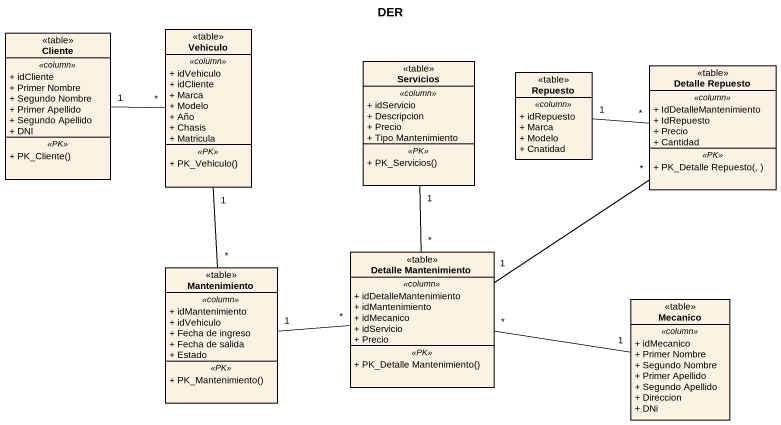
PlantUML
@startuml
title DER
hide circle
hide empty members
skinparam classAttributeIconSize 0
class Cliente <<table>> {
  .. <<column>> ..
  + idCliente
  + Primer Nombre
  + Segundo Nombre
  + Primer Apellido
  + Segundo Apellido
  + DNI
  .. <<PK>> ..
  + PK_Cliente()
}
class Vehiculo <<table>> {
  .. <<column>> ..
  + idVehiculo
  + idCliente
  + Marca
  + Modelo
  + Año
  + Chasis
  + Matricula
  .. <<PK>> ..
  + PK_Vehiculo()
}
class Servicios <<table>> {
  .. <<column>> ..
  + idServicio
  + Descripcion
  + Precio
  + Tipo Mantenimiento
  .. <<PK>> ..
  + PK_Servicios()
}
class Repuesto <<table>> {
  .. <<column>> ..
  + idRepuesto
  + Marca
  + Modelo
  + Cnatidad
}
class "Detalle Repuesto" as Detalle_Repuesto <<table>> {
  .. <<column>> ..
  + IdDetalleMantenimiento
  + IdRepuesto
  + Precio
  + Cantidad
  .. <<PK>> ..
  + PK_Detalle Repuesto(, )
}
class "Detalle Mantenimiento" as Detalle_Mantenimiento <<table>> {
  .. <<column>> ..
  + idDetalleMantenimiento
  + idMantenimiento
  + idMecanico
  + idServicio
  + Precio
  .. <<PK>> ..
  + PK_Detalle Mantenimiento()
}
class Mantenimiento <<table>> {
  .. <<column>> ..
  + idMantenimiento
  + idVehiculo
  + Fecha de ingreso
  + Fecha de salida
  + Estado
  .. <<PK>> ..
  + PK_Mantenimiento()
}
class Mecanico <<table>> {
  .. <<column>> ..
  + idMecanico
  + Primer Nombre
  + Segundo Nombre
  + Primer Apellido
  + Segundo Apellido
  + Direccion
  + DNi
}
Cliente "1" -right- "*" Vehiculo
Vehiculo "1" -- "*" Mantenimiento
Repuesto "1" -right- "*" Detalle_Repuesto
Detalle_Mantenimiento "*" -up- "1" Servicios
Detalle_Mantenimiento "1" -up- "*" Detalle_Repuesto
Mantenimiento "1" -right- "*" Detalle_Mantenimiento
Mecanico "1" -left- "*" Detalle_Mantenimiento
@enduml
